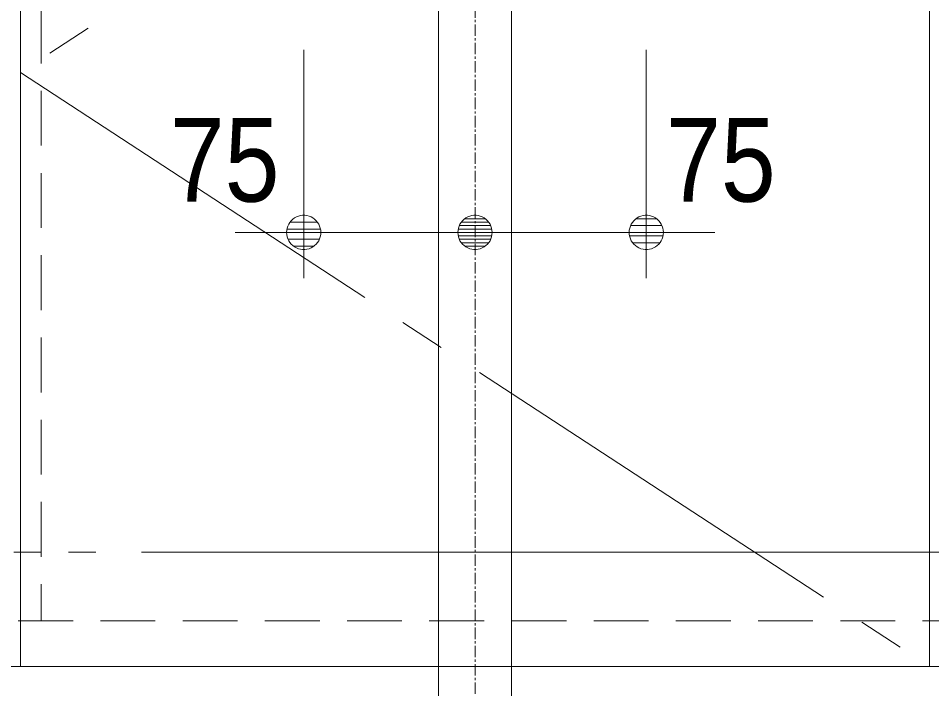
# Model space of a CAD drawing. Units: millimetres, scale not verified. Extents: x -6062 to 6062, y -3045 to 3045.
# Drawn here: x -4917.5 to -4517.5, y -1939.8 to -1646.2 of the extents above; entities that cross this region are included whole.
import ezdxf
from ezdxf.enums import TextEntityAlignment as Align

# ---------------------------------------------------------------- set-up
doc = ezdxf.new("R2010")
doc.units = ezdxf.units.MM
doc.header["$LTSCALE"] = 20
for name, pattern in [('CHAIN1', [8, 5, -1, 1, -1]), ('CHAIN2', [12, 9, -1, 1, -1]), ('DASHED1', [1.8, 1.2, -0.6]), ('LONG_DOUBLE_CHAIN', [21.8, 18, -1, 0.6, -0.6, 0.6, -1])]:
    doc.linetypes.add(name, pattern=pattern)
for name, color, linetype, lineweight in [('0-1_5ボウル・キャビネット', 7, 'Continuous', 9), ('0-3_0', 7, 'Continuous', 9), ('0-4_2寸法-2', 7, 'Continuous', 9), ('0-6_4給排水', 7, 'Continuous', 9)]:
    doc.layers.add(name, color=color, linetype=linetype, lineweight=lineweight)
doc.styles.add('ＭＳ Ｐゴシック', font='')
doc.styles.get('ＭＳ Ｐゴシック').set_extended_font_data('MS PGothic')

# ---------------------------------------------------------------- blocks, each defined once
blk = doc.blocks.new('グループ-9')
at = {"layer": '0-6_4給排水', "linetype": 'CHAIN1'}
blk.add_line((-58600, -19220), (-58600, -41500), dxfattribs=at)
at = {"layer": '0-6_4給排水'}
blk.add_lwpolyline([(-58280, -31580), (-58280, -40120), (-58920, -40120), (-58920, -32654.7)], dxfattribs=at)
blk = doc.blocks.new('_Dot')
at = {"layer": '0-3_0'}
for p, q in [((7.99, 6), (-7.99, 6)), ((-10, 0), (-20, 0)), ((9.78, 2), (-9.78, 2)), ((9.16, -3.98), (-9.16, -3.98)), ((6, -7.98), (-6, -7.98))]:
    blk.add_line(p, q, dxfattribs=at)
for points in [[(10, 0), (9.92, 1.25), (9.69, 2.49), (9.3, 3.68), (8.76, 4.82), (8.09, 5.88), (7.29, 6.85), (6.37, 7.71), (5.36, 8.44), (4.26, 9.05), (3.09, 9.51), (1.87, 9.82), (0.63, 9.98), (-0.63, 9.98), (-1.87, 9.82), (-3.09, 9.51), (-4.26, 9.05), (-5.36, 8.44), (-6.37, 7.71), (-7.29, 6.85), (-8.09, 5.88), (-8.76, 4.82), (-9.3, 3.68), (-9.69, 2.49), (-9.92, 1.25), (-10, 0), (0, 0)], [(-10, 0), (-9.92, -1.25), (-9.69, -2.49), (-9.3, -3.68), (-8.76, -4.82), (-8.09, -5.88), (-7.29, -6.85), (-6.37, -7.71), (-5.36, -8.44), (-4.26, -9.05), (-3.09, -9.51), (-1.87, -9.82), (-0.63, -9.98), (0.63, -9.98), (1.87, -9.82), (3.09, -9.51), (4.26, -9.05), (5.36, -8.44), (6.37, -7.71), (7.29, -6.85), (8.09, -5.88), (8.76, -4.82), (9.3, -3.68), (9.69, -2.49), (9.92, -1.25), (10, 0), (0, 0)]]:
    blk.add_lwpolyline(points, close=True, dxfattribs=at)

msp = doc.modelspace()

# ---------------------------------------------------------------- linework, layer by layer
at = {"layer": '0-1_5ボウル・キャビネット', "linetype": 'LONG_DOUBLE_CHAIN'}
msp.add_line((-4067.5, -1880), (-5367.5, -1880), dxfattribs=at)
at = {"layer": '0-1_5ボウル・キャビネット', "linetype": 'DASHED1'}
msp.add_line((-4137.5, -1910), (-5297.5, -1910), dxfattribs=at)
at = {"layer": '0-1_5ボウル・キャビネット'}
for points in [[(-5317.5, -1330), (-4117.5, -1330), (-4117.5, -1930), (-5317.5, -1930)], [(-4916.5, -1410), (-4518.5, -1410), (-4518.5, -1930), (-4916.5, -1930)]]:
    msp.add_lwpolyline(points, close=True, dxfattribs=at)
at = {"layer": '0-1_5ボウル・キャビネット', "linetype": 'DASHED1'}
msp.add_lwpolyline([(-4927.5, -1910), (-4927.5, -1390), (-4907.5, -1390), (-4907.5, -1910)], dxfattribs=at)
at = {"layer": '0-1_5ボウル・キャビネット', "linetype": 'CHAIN2'}
msp.add_lwpolyline([(-4518.5, -1410), (-4916.5, -1670), (-4518.5, -1930)], dxfattribs=at)
at = {"layer": '0-4_2寸法-2'}
for p, q in [((-4792.5, -1660), (-4792.5, -1760)), ((-4642.5, -1660), (-4642.5, -1760)), ((-4717.5, -1720), (-4717.3, -1720)), ((-4717.5, -1720), (-4717.3, -1720)), ((-4807.51, -1740), (-4822.51, -1740)), ((-4717.5, -1740), (-4792.5, -1740)), ((-4732.51, -1740), (-4747.51, -1740)), ((-4717.5, -1740), (-4642.5, -1740)), ((-4702.49, -1740), (-4687.49, -1740)), ((-4627.49, -1740), (-4612.49, -1740))]:
    msp.add_line(p, q, dxfattribs=at)

# ---------------------------------------------------------------- block references
at = {"layer": '0-4_2寸法-2', "xscale": 0.7503418, "yscale": 0.7503418}
for p in [(-4792.5, -1740), (-4717.5, -1740)]:
    msp.add_blockref('_Dot', p, dxfattribs=at)
at = {"layer": '0-4_2寸法-2', "xscale": 0.7503418, "yscale": 0.7503418, "rotation": 180}
for p in [(-4717.5, -1740), (-4642.5, -1740)]:
    msp.add_blockref('_Dot', p, dxfattribs=at)
at = {"layer": '0-6_4給排水', "xscale": 0.05, "yscale": 0.05}
msp.add_blockref('グループ-9', (-1787.5, 0), dxfattribs=at)

# ---------------------------------------------------------------- texts
at = {"layer": '0-4_2寸法-2', "style": 'ＭＳ Ｐゴシック', "width": 0.9}
for p in [(-4851.13, -1737.52), (-4633.83, -1737.52)]:
    msp.add_text('75', height=36.66, dxfattribs=at).set_placement(p, align=Align.BOTTOM_LEFT)

doc.saveas('drawing.dxf')
